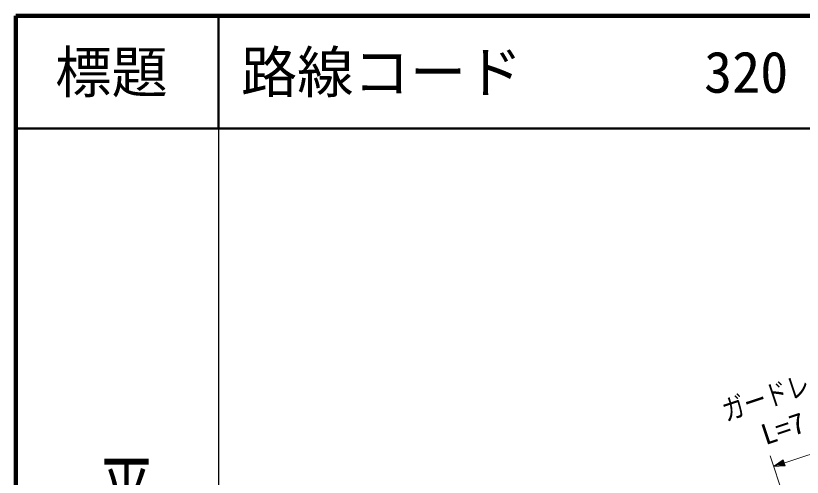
# Model space of a CAD drawing. Units: millimetres, scale not verified. Extents: x 40000 to 680000, y 20000 to 380000.
# Drawn here: x 40000 to 109866, y 339040 to 380000 of the extents above; entities that cross this region are included whole.
import ezdxf
from ezdxf.enums import TextEntityAlignment as Align

# ---------------------------------------------------------------- set-up
doc = ezdxf.new("R2010")
doc.units = ezdxf.units.MM
doc.header["$LTSCALE"] = 1000
for name, color, linetype, lineweight in [('M-STR-HTXT', 7, 'Continuous', 13), ('M-TTL', 2, 'Continuous', 140), ('M-TTL-BAND', 7, 'Continuous', 25), ('M-TTL-LINE', 7, 'Continuous', 50)]:
    doc.layers.add(name, color=color, linetype=linetype, lineweight=lineweight)
doc.layers.add('M-TTL-TXT', color=7, linetype='Continuous')
doc.styles.add('@ＭＳ ゴシック', font='')
doc.styles.add('ＭＳ ゴシック', font='')
doc.styles.get('@ＭＳ ゴシック').set_extended_font_data('@MS Gothic')
doc.styles.get('ＭＳ ゴシック').set_extended_font_data('MS Gothic')

msp = doc.modelspace()

# ---------------------------------------------------------------- linework, layer by layer
at = {"layer": 'M-STR-HTXT'}
for p, q in [((107321, 339994), (113477, 342046)), ((108976, 335028), (107005, 340942)), ((107321, 339994), (108181, 340575)), ((107587, 340082), (108169, 340487)), ((107739, 340133), (108156, 340398)), ((107966, 340209), (108143, 340310)), ((108143, 340310), (108169, 340234)), ((108156, 340398), (108232, 340171)), ((108169, 340487), (108295, 340107)), ((108181, 340575), (108358, 340044)), ((108358, 340044), (107321, 339994)), ((108295, 340107), (107587, 340082)), ((108232, 340171), (107739, 340133)), ((108169, 340234), (107966, 340209))]:
    msp.add_line(p, q, dxfattribs=at)
at = {"layer": 'M-TTL'}
for p, q in [((40000, 380000), (40000, 20000)), ((680000, 380000), (40000, 380000))]:
    msp.add_line(p, q, dxfattribs=at)
at = {"layer": 'M-TTL-BAND'}
msp.add_line((58000, 370000), (58000, 20000), dxfattribs=at)
at = {"layer": 'M-TTL-LINE'}
for p, q in [((58000, 380000), (58000, 370000)), ((40000, 370000), (680000, 370000))]:
    msp.add_line(p, q, dxfattribs=at)

# ---------------------------------------------------------------- texts
at = {"layer": 'M-STR-HTXT', "style": 'ＭＳ ゴシック'}
for s, width, p in [('ガードレール', 0.8, (103278, 343473)), ('L=7.0', 1.05, (106755, 341355))]:
    msp.add_text(s, height=1833, rotation=18.4, dxfattribs=dict(at, width=width)).set_placement(p, align=Align.BOTTOM_LEFT)
at = {"layer": 'M-TTL-BAND', "style": '@ＭＳ ゴシック', "width": 1.4}
msp.add_text('平  面  図', height=3666, rotation=270, dxfattribs=at).set_placement((49777, 306475), align=Align.MIDDLE_RIGHT)
at = {"layer": 'M-TTL-TXT', "style": 'ＭＳ ゴシック'}
msp.add_text('標題', height=3666, dxfattribs=at).set_placement((48500, 375000), align=Align.MIDDLE_CENTER)
for s, p in [('路線コード', (60000, 375000)), ('320', (101142, 375000))]:
    msp.add_text(s, height=3666, dxfattribs=at).set_placement(p, align=Align.MIDDLE_LEFT)

doc.saveas('drawing.dxf')
